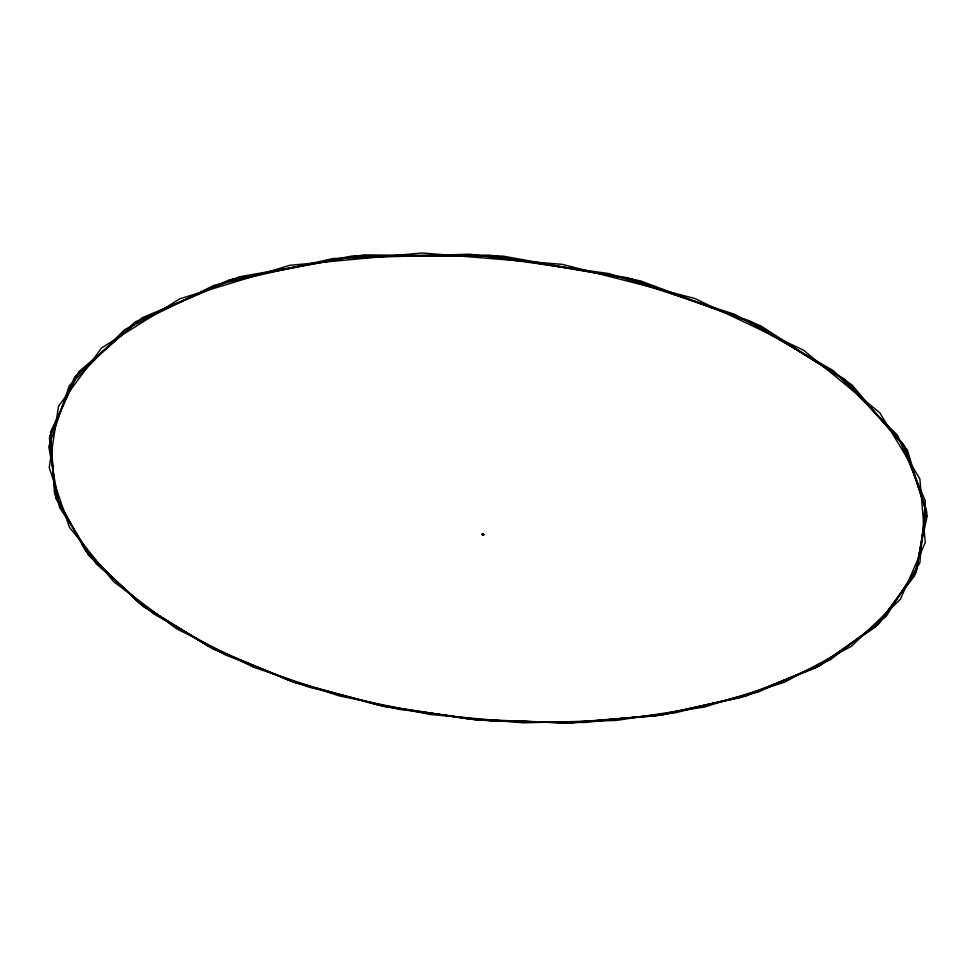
<?xml version="1.0" encoding="UTF-8"?>
<svg xmlns="http://www.w3.org/2000/svg" width="976" height="976" viewBox="0 0 976 976"><rect width="100%" height="100%" fill="white"/><g stroke="black" fill="none" stroke-linecap="round" stroke-linejoin="round"><path stroke-width="1.46" d="M482.876 534.897L482.229 534.262M482.242 534.384L483.401 534.311M482.876 534.897L483.632 534.592M482.01 534.323L482.73 534.47M925.419 501.213L919.856 562.847L886.135 616.429L830.32 659.813L758.23 692.045L674.965 712.895L584.844 722.496L491.55 721.166L398.403 709.235L308.623 687.055L225.639 655.006L153.33 613.648L96.221 563.908L59.512 507.374L48.8 446.654L69.284 385.679L124.428 329.766L214.134 285.273L333.023 258.53L469.883 254.175L609.256 273.622L734.843 314.37L833.455 370.685L897.542 435.308L925.419 501.213M58.523 406.236L49.215 467.65L69.43 527.308L113.716 581.757L176.571 628.776L253.004 667.035L338.721 695.766L430.026 714.481L523.575 722.826L616.173 720.459L704.391 707.051L784.375 682.322L851.511 646.222L900.458 599.191L925.236 542.546L919.88 478.935L879.766 412.763L803.419 350.14L694.424 298.363L562.42 264.374L422.035 252.967L289.726 265.326L179.828 298.778L101.614 347.92L58.523 406.236M926.419 510.021L916.537 570.728L879.339 622.993L820.889 664.863L746.921 695.51L662.436 714.761L571.643 722.801L478.167 719.959L385.288 706.563L296.228 682.968L214.476 649.552L143.997 606.926L89.426 556.1L56.022 498.773L49.386 437.724L74.591 377.078L134.725 322.348L229.006 279.978L351.25 256.151L489.501 255.151L627.91 277.843L750.41 321.214L844.508 379.176L903.495 444.397L926.419 510.021M926.675 512.083L915.939 572.558L878.046 624.53L819.084 666.071L744.761 696.376L660.057 715.298L569.154 723.033L475.654 719.885L382.848 706.197L293.971 682.309L212.5 648.637L142.423 605.779L88.389 554.746L55.693 497.284L49.922 436.211L76.104 375.687L137.238 321.238L232.422 279.331L355.301 256.127L493.746 255.81L631.887 279.148L753.692 323.007L846.826 381.25L904.752 446.557L926.675 512.083M927.2 515.718L914.561 575.779L875.155 627.165L815.033 668.048L739.893 697.657L654.652 715.884L563.457 722.923L469.895 719.105L377.212 704.77L288.676 680.248L207.778 645.953L138.543 602.521L85.668 551.013L54.485 493.197L50.581 431.978L78.91 371.612L142.276 317.725L239.486 276.781L363.792 254.895L502.774 256.078L640.378 280.844L760.743 325.838L851.828 384.788L907.473 450.326L927.2 515.718M483.108 533.933L481.876 534.177L482.754 535.104L483.986 534.86L483.108 533.933"/></g></svg>
